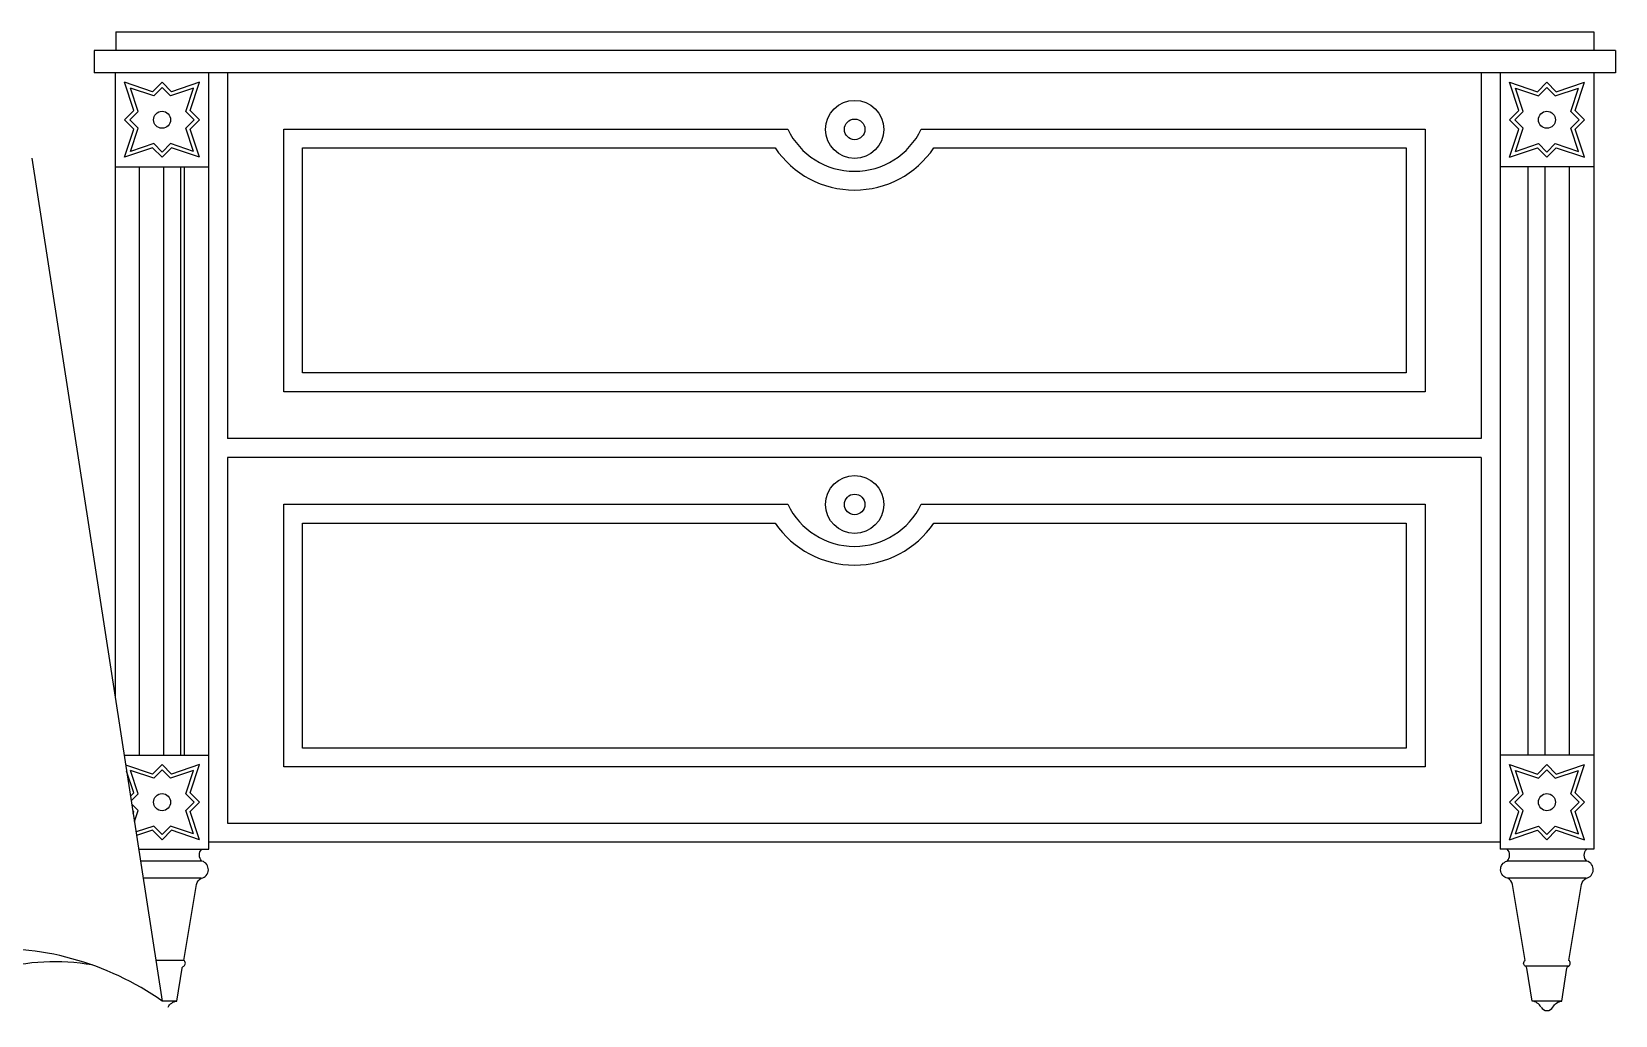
# Model space of a CAD drawing. Header units: inches. Extents: x 4.1 to 46.6, y 13.1 to 37.9.
# Drawn here: x 12.035 to 12.88, y 20.193 to 20.718 of the extents above; entities that cross this region are included whole.
import ezdxf

# ---------------------------------------------------------------- set-up
doc = ezdxf.new("R2010")
doc.units = ezdxf.units.IN
doc.header["$MEASUREMENT"] = 0
doc.layers.add('02', color=2, linetype='Continuous')
doc.layers.add('4', color=4, linetype='Continuous')

msp = doc.modelspace()

# ---------------------------------------------------------------- linework, layer by layer
at = {"layer": '02'}
for p, q in [((12.1395, 20.69556), (12.1395, 20.50056)), ((12.80808, 20.69556), (12.80808, 20.50056)), ((12.0795, 20.64556), (12.1295, 20.64556)), ((12.0925, 20.3317), (12.0925, 20.64556)), ((12.1055, 20.3317), (12.1055, 20.64556)), ((12.1145, 20.3317), (12.1145, 20.64556)), ((12.1165, 20.3317), (12.1165, 20.64556)), ((12.86808, 20.64556), (12.81808, 20.64556)), ((12.83308, 20.3317), (12.83308, 20.64556)), ((12.84208, 20.3317), (12.84208, 20.64556)), ((12.85508, 20.3317), (12.85508, 20.64556)), ((12.80808, 20.50056), (12.1395, 20.50056)), ((12.80808, 20.49056), (12.1395, 20.49056)), ((12.1395, 20.49056), (12.1395, 20.29556)), ((12.80808, 20.49056), (12.80808, 20.29556)), ((12.08433, 20.3317), (12.1295, 20.3317)), ((12.86808, 20.3317), (12.81808, 20.3317)), ((12.1395, 20.29556), (12.80808, 20.29556)), ((12.09207, 20.2817), (12.1295, 20.2817)), ((12.12579, 20.27528), (12.09307, 20.27528)), ((12.86437, 20.27528), (12.8218, 20.27528)), ((12.1254, 20.2661), (12.09449, 20.2661)), ((12.86398, 20.2661), (12.82217, 20.2661)), ((12.11609, 20.22231), (12.10128, 20.22231)), ((12.85467, 20.2193), (12.83149, 20.2193)), ((12.11239, 20.20066), (12.10463, 20.20066)), ((12.85097, 20.20066), (12.83518, 20.20066))]:
    msp.add_line(p, q, dxfattribs=at)
for points in [[(12.1245, 20.69056), (12.1095, 20.68556), (12.1045, 20.69056), (12.0995, 20.68556), (12.0845, 20.69056)], [(12.0845, 20.65056), (12.0895, 20.66556), (12.0845, 20.67056), (12.0895, 20.67556), (12.0845, 20.69056)], [(12.08766, 20.65372), (12.09178, 20.6661), (12.08732, 20.67056), (12.09178, 20.67502), (12.08766, 20.6874)], [(12.12133, 20.6874), (12.10896, 20.68327), (12.1045, 20.68773), (12.10004, 20.68327), (12.08766, 20.6874)], [(12.12133, 20.65372), (12.11721, 20.6661), (12.12167, 20.67056), (12.11721, 20.67502), (12.12133, 20.6874)], [(12.1245, 20.65056), (12.1195, 20.66556), (12.1245, 20.67056), (12.1195, 20.67556), (12.1245, 20.69056)], [(12.82308, 20.65056), (12.82808, 20.66556), (12.82308, 20.67056), (12.82808, 20.67556), (12.82308, 20.69056)], [(12.82308, 20.69056), (12.83808, 20.68556), (12.84308, 20.69056), (12.84808, 20.68556), (12.86308, 20.69056)], [(12.82624, 20.65372), (12.83037, 20.6661), (12.82591, 20.67056), (12.83037, 20.67502), (12.82624, 20.6874)], [(12.82624, 20.6874), (12.83862, 20.68327), (12.84308, 20.68773), (12.84754, 20.68327), (12.85991, 20.6874)], [(12.85991, 20.65372), (12.85579, 20.6661), (12.86025, 20.67056), (12.85579, 20.67502), (12.85991, 20.6874)], [(12.86308, 20.65056), (12.85808, 20.66556), (12.86308, 20.67056), (12.85808, 20.67556), (12.86308, 20.69056)], [(12.1245, 20.65056), (12.1095, 20.65556), (12.1045, 20.65056), (12.0995, 20.65556), (12.0845, 20.65056)], [(12.12133, 20.65372), (12.10896, 20.65785), (12.1045, 20.65339), (12.10004, 20.65785), (12.08766, 20.65372)], [(12.82308, 20.65056), (12.83808, 20.65556), (12.84308, 20.65056), (12.84808, 20.65556), (12.86308, 20.65056)], [(12.82624, 20.65372), (12.83862, 20.65785), (12.84308, 20.65339), (12.84754, 20.65785), (12.85991, 20.65372)], [(12.1245, 20.3267), (12.1095, 20.3217), (12.1045, 20.3267), (12.0995, 20.3217), (12.08513, 20.32649)], [(12.0877, 20.3099), (12.0895, 20.3117), (12.08562, 20.32331)], [(12.12133, 20.32354), (12.10896, 20.31941), (12.1045, 20.32387), (12.10004, 20.31941), (12.08766, 20.32354)], [(12.08808, 20.30745), (12.09178, 20.31116), (12.08766, 20.32354)], [(12.12133, 20.28986), (12.11721, 20.30224), (12.12167, 20.3067), (12.11721, 20.31116), (12.12133, 20.32354)], [(12.1245, 20.2867), (12.1195, 20.3017), (12.1245, 20.3067), (12.1195, 20.3117), (12.1245, 20.3267)], [(12.82308, 20.3267), (12.83808, 20.3217), (12.84308, 20.3267), (12.84808, 20.3217), (12.86308, 20.3267)], [(12.82308, 20.2867), (12.82808, 20.3017), (12.82308, 20.3067), (12.82808, 20.3117), (12.82308, 20.3267)], [(12.82624, 20.28986), (12.83037, 20.30224), (12.82591, 20.3067), (12.83037, 20.31116), (12.82624, 20.32354)], [(12.82624, 20.32354), (12.83862, 20.31941), (12.84308, 20.32387), (12.84754, 20.31941), (12.85991, 20.32354)], [(12.85991, 20.28986), (12.85579, 20.30224), (12.86025, 20.3067), (12.85579, 20.31116), (12.85991, 20.32354)], [(12.86308, 20.2867), (12.85808, 20.3017), (12.86308, 20.3067), (12.85808, 20.3117), (12.86308, 20.3267)], [(12.08981, 20.29631), (12.09178, 20.30224), (12.08836, 20.30566)], [(12.08914, 20.30063), (12.0895, 20.3017), (12.08888, 20.30232)], [(12.12133, 20.28986), (12.10896, 20.29399), (12.1045, 20.28953), (12.10004, 20.29399), (12.09065, 20.29086)], [(12.1245, 20.2867), (12.1095, 20.2917), (12.1045, 20.2867), (12.0995, 20.2917), (12.09096, 20.28885)], [(12.82308, 20.2867), (12.83808, 20.2917), (12.84308, 20.2867), (12.84808, 20.2917), (12.86308, 20.2867)], [(12.82624, 20.28986), (12.83862, 20.29399), (12.84308, 20.28953), (12.84754, 20.29399), (12.85991, 20.28986)]]:
    msp.add_lwpolyline(points, dxfattribs=at)
for points in [[(12.1695, 20.52556), (12.1695, 20.66556), (12.43819, 20.66556, 0.630918), (12.50938, 20.66556), (12.77808, 20.66556), (12.77808, 20.52556)], [(12.1795, 20.53556), (12.1795, 20.65556), (12.43146, 20.65556, 0.530588), (12.51611, 20.65556), (12.76808, 20.65556), (12.76808, 20.53556)], [(12.1695, 20.32556), (12.1695, 20.46556), (12.43819, 20.46556, 0.630918), (12.50938, 20.46556), (12.77808, 20.46556), (12.77808, 20.32556)], [(12.1795, 20.33556), (12.1795, 20.45556), (12.43146, 20.45556, 0.530588), (12.51611, 20.45556), (12.76808, 20.45556), (12.76808, 20.33556)]]:
    msp.add_lwpolyline(points, format="xyb", close=True, dxfattribs=at)
for centre, radius in [((12.1045, 20.67056), 0.00454), ((12.47387, 20.66545), 0.01548), ((12.84308, 20.67056), 0.00454), ((12.47387, 20.66545), 0.00548), ((12.47387, 20.46545), 0.01548), ((12.47387, 20.46545), 0.00548), ((12.1045, 20.3067), 0.00454), ((12.84308, 20.3067), 0.00454)]:
    msp.add_circle(centre, radius, dxfattribs=at)
for centre, radius, start, end in [((12.01563, 20.07397), 0.15475, 54.88636, 94.53515), ((12.0473, 20.10648), 0.11513, 80.04411, 131.2494)]:
    msp.add_arc(centre, radius, start, end, dxfattribs=at)
at = {"layer": '4'}
for p, q in [((12.07982, 20.71756), (12.86808, 20.71756)), ((12.07982, 20.71756), (12.07982, 20.70756)), ((12.86808, 20.71756), (12.86808, 20.70756)), ((12.06836, 20.70756), (12.06836, 20.69556)), ((12.87955, 20.70756), (12.06836, 20.70756)), ((12.87955, 20.70756), (12.87955, 20.69556)), ((12.87955, 20.69556), (12.06836, 20.69556)), ((12.0795, 20.69556), (12.0795, 20.36286)), ((12.1295, 20.2817), (12.1295, 20.69556)), ((12.81808, 20.69556), (12.81808, 20.2817)), ((12.86808, 20.69556), (12.86808, 20.2817)), ((12.03498, 20.65015), (12.10465, 20.20055)), ((12.1295, 20.28556), (12.81808, 20.28556)), ((12.86808, 20.2817), (12.81808, 20.2817))]:
    msp.add_line(p, q, dxfattribs=at)
for points in [[(12.10769, 20.19741, -0.232795), (12.11239, 20.20066), (12.11519, 20.21815, -0.212587), (12.11609, 20.2193, 0.575394), (12.11609, 20.22231), (12.1229, 20.26286, -0.18269), (12.1254, 20.2661, 0.785888), (12.12579, 20.27528, -0.416662), (12.12569, 20.2817)], [(12.83989, 20.19741, 0.232795), (12.83518, 20.20066), (12.83238, 20.21815, 0.212587), (12.83149, 20.2193, -0.575394), (12.83149, 20.22231), (12.8247, 20.26286, 0.246726), (12.82217, 20.2661, -0.785888), (12.82179, 20.27528, 0.416662), (12.82188, 20.2817)], [(12.84627, 20.19741, -0.232795), (12.85097, 20.20066), (12.85377, 20.21815, -0.212587), (12.85467, 20.2193, 0.575394), (12.85467, 20.22231), (12.86148, 20.26286, -0.18269), (12.86398, 20.2661, 0.785888), (12.86437, 20.27528, -0.416662), (12.86427, 20.2817)]]:
    msp.add_lwpolyline(points, format="xyb", dxfattribs=at)
msp.add_arc((12.84308, 20.19915), 0.00359, 208.1083, 331.8917, dxfattribs=at)

doc.saveas('drawing.dxf')
